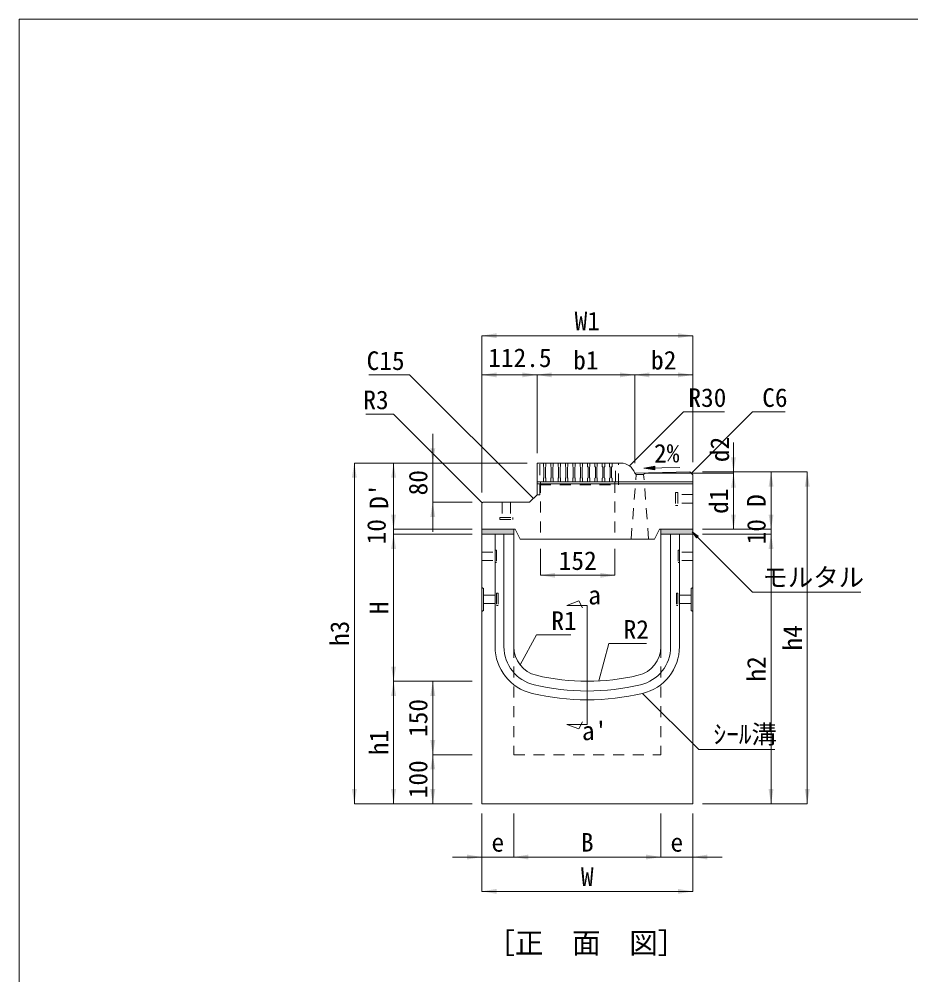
# Model space of a CAD drawing. Units: millimetres at full size. Extents: x -44570 to -19804, y 69050 to 91573.
# Drawn here: x -41178 to -39360, y 86166 to 88116 of the extents above; entities that cross this region are included whole.
import ezdxf
from ezdxf.enums import TextEntityAlignment as Align

# ---------------------------------------------------------------- set-up
doc = ezdxf.new("R2010")
doc.units = ezdxf.units.MM
doc.header["$LTSCALE"] = 30
doc.linetypes.add('USER1', pattern=[1.35, 0.75, -0.6])
for name, color, linetype, lineweight in [('0_2', 7, 'Continuous', 20), ('側溝・本体', 7, 'Continuous', 20), ('寸法引出', 7, 'Continuous', 9), ('寸法線', 7, 'Continuous', 9), ('本体', 2, 'Continuous', 9), ('枠', 5, 'Continuous', 5), ('ｲﾝｻｰﾄ', 3, 'USER1', 5), ('ｸﾞﾚｰﾁﾝｸﾞ', 7, 'Continuous', 5), ('ﾊｯﾁﾝｸﾞ', 7, 'Continuous', 5)]:
    doc.layers.add(name, color=color, linetype=linetype, lineweight=lineweight)
doc.styles.add('ＭＳ ゴシック', font='')
doc.styles.get('ＭＳ ゴシック').set_extended_font_data('MS Gothic')

# ---------------------------------------------------------------- blocks, each defined once
blk = doc.blocks.new('filled_arrow')
at = {"color": 0, "linetype": 'Continuous', "lineweight": -2}
blk.add_solid([(7.5, 1.25), (0, 0), (7.5, -1.25)], dxfattribs=at)

msp = doc.modelspace()

# ---------------------------------------------------------------- hatches: boundary and pattern name
at = {"layer": '寸法引出'}
msp.add_hatch(color=256, dxfattribs=at).paths.add_polyline_path([(-39882.22, 87204.03), (-39882.09, 87196.53), (-39904.65, 87199.89)])
at = {"layer": '寸法線'}
msp.add_hatch(color=256, dxfattribs=at).paths.add_polyline_path([(-39797.03, 87057.71), (-39805.87, 87070.08), (-39793.5, 87061.24)])
at = {"layer": 'ﾊｯﾁﾝｸﾞ'}
for points in [[(-40234.68, 87075.08), (-40234.68, 87065.08), (-40169.68, 87065.08), (-40169.68, 87075.08)], [(-39869.68, 87075.08), (-39869.68, 87065.08), (-39804.68, 87065.08), (-39804.68, 87075.08)]]:
    msp.add_hatch(color=8, dxfattribs=at).paths.add_polyline_path(points)

# ---------------------------------------------------------------- linework, layer by layer
at = {"layer": '0_2', "lineweight": 9}
msp.add_line((-39804.68, 87192.08), (-39804.88, 87192.08), dxfattribs=at)
for points in [[(-40156.74, 86798.4), (-40122.9, 86859.74), (-40053.5, 86859.74)], [(-39995.96, 86765.71), (-39975.58, 86841.78), (-39898.88, 86841.78)]]:
    msp.add_lwpolyline(points, dxfattribs=at)
at = {"layer": '側溝・本体', "color": 4, "lineweight": 5}
for p, q in [((-40207.68, 86835.61), (-40207.68, 87065.08)), ((-40189.68, 86835.61), (-40189.68, 87065.08)), ((-39849.68, 86835.61), (-39849.68, 87065.08)), ((-39831.68, 86835.61), (-39831.68, 87065.08)), ((-40234.68, 86956.58), (-40231.48, 86954.58)), ((-40231.48, 86954.58), (-40231.48, 86909.58)), ((-39804.68, 86956.58), (-39807.88, 86954.58)), ((-39807.88, 86954.58), (-39807.88, 86909.58)), ((-40234.68, 86907.58), (-40231.48, 86909.58)), ((-39804.68, 86907.58), (-39807.88, 86909.58))]:
    msp.add_line(p, q, dxfattribs=at)
for centre, radius, start, end in [((-40109.68, 86835.61), 98, 180, 256.65785), ((-40109.68, 86835.61), 80, 179.99999, 256.65764), ((-39929.68, 86835.61), 80, 283.34237, 0), ((-39929.68, 86835.61), 98, 283.34237, 0), ((-40019.68, 87215.08), 470, 256.65777, 283.34225), ((-40019.68, 87215.08), 488, 256.65777, 283.34225)]:
    msp.add_arc(centre, radius, start, end, dxfattribs=at)
at = {"layer": '寸法引出'}
for p, q in [((-39904.65, 87199.89), (-39830.64, 87201.17)), ((-40061.32, 86919.74), (-40036.56, 86928.94)), ((-40019.68, 86919.74), (-40061.32, 86919.74)), ((-40036.56, 86928.94), (-40029.4, 86914.62)), ((-40019.68, 86919.74), (-40019.68, 86677.05)), ((-40036.56, 86667.85), (-40029.4, 86682.17)), ((-40019.68, 86677.05), (-40061.32, 86677.05)), ((-40061.32, 86677.05), (-40036.56, 86667.85))]:
    msp.add_line(p, q, dxfattribs=at)
for points in [[(-40129.68, 87137.58), (-40382.18, 87390.08), (-40465.07, 87390.08)], [(-39807.68, 87189.02), (-39682.94, 87314.72), (-39615.83, 87314.72)]]:
    msp.add_lwpolyline(points, dxfattribs=at)
at = {"layer": '寸法引出', "lineweight": 13}
msp.add_lwpolyline([(-39882.22, 87204.03), (-39882.09, 87196.53), (-39904.65, 87199.89)], close=True, dxfattribs=at)
at = {"layer": '寸法線'}
for p, q in [((-40234.68, 87470.08), (-39804.68, 87470.08)), ((-40234.68, 87150.08), (-40234.68, 87470.08)), ((-39804.68, 87212.08), (-39804.68, 87470.08)), ((-40234.68, 87390.08), (-40122.18, 87390.08)), ((-40234.68, 87150.08), (-40234.68, 87390.08)), ((-40122.18, 87390.08), (-39922.92, 87390.08)), ((-40122.18, 87230.08), (-40122.18, 87390.08)), ((-40122.18, 87230.08), (-40122.18, 87390.08)), ((-39922.92, 87209.72), (-39922.92, 87390.08)), ((-39922.92, 87390.08), (-39804.68, 87390.08)), ((-39922.92, 87209.72), (-39922.92, 87390.08)), ((-39804.68, 87212.08), (-39804.68, 87390.08)), ((-40334.68, 87070.08), (-40334.68, 87270.08)), ((-39721.56, 87252.08), (-39721.56, 87129.72)), ((-40494.68, 87210.08), (-40494.68, 86515.08)), ((-40142.18, 87210.08), (-40494.68, 87210.08)), ((-40414.68, 87210.08), (-40414.68, 87075.08)), ((-40142.18, 87210.08), (-40414.68, 87210.08)), ((-40142.18, 87210.08), (-40334.68, 87210.08)), ((-39902.92, 87189.72), (-39721.56, 87189.72)), ((-39902.92, 87189.72), (-39721.56, 87189.72)), ((-39784.68, 87192.08), (-39571.13, 87192.08)), ((-39784.68, 87192.08), (-39644.96, 87192.08)), ((-39784.68, 87192.08), (-39721.56, 87192.08)), ((-39721.56, 87189.72), (-39721.56, 87075.08)), ((-39644.96, 87192.08), (-39644.96, 87075.08)), ((-39571.13, 87192.08), (-39571.13, 86515.08)), ((-40414.68, 87005.08), (-40414.68, 87135.08)), ((-40254.68, 87130.08), (-40334.68, 87130.08)), ((-39644.96, 87005.08), (-39644.96, 87135.08)), ((-40254.68, 87075.08), (-40414.68, 87075.08)), ((-40254.68, 87075.08), (-40414.68, 87075.08)), ((-39784.68, 87075.08), (-39644.96, 87075.08)), ((-39784.68, 87075.08), (-39721.56, 87075.08)), ((-39784.68, 87075.08), (-39644.96, 87075.08)), ((-40414.68, 87065.08), (-40414.68, 86765.08)), ((-40254.68, 87065.08), (-40414.68, 87065.08)), ((-40254.68, 87065.08), (-40414.68, 87065.08)), ((-39784.68, 87065.08), (-39644.96, 87065.08)), ((-39784.68, 87065.08), (-39644.96, 87065.08)), ((-39644.96, 87065.08), (-39644.96, 86515.08)), ((-40115.18, 87035.08), (-40115.18, 86981.17)), ((-39963.18, 87035.08), (-39963.18, 86981.17)), ((-40115.18, 86981.17), (-39963.18, 86981.17)), ((-40254.68, 86765.08), (-40414.68, 86765.08)), ((-40414.68, 86765.08), (-40414.68, 86515.08)), ((-40254.68, 86765.08), (-40414.68, 86765.08)), ((-40334.68, 86615.08), (-40334.68, 86765.08)), ((-40254.68, 86765.08), (-40334.68, 86765.08)), ((-40254.68, 86615.08), (-40334.68, 86615.08)), ((-40334.68, 86515.08), (-40334.68, 86615.08)), ((-40254.68, 86615.08), (-40334.68, 86615.08)), ((-40254.68, 86515.08), (-40494.68, 86515.08)), ((-40254.68, 86515.08), (-40414.68, 86515.08)), ((-40254.68, 86515.08), (-40334.68, 86515.08)), ((-39784.68, 86515.08), (-39571.13, 86515.08)), ((-39784.68, 86515.08), (-39644.96, 86515.08)), ((-40234.68, 86495.08), (-40234.68, 86336.33)), ((-40234.68, 86495.08), (-40234.68, 86406.36)), ((-40169.68, 86495.08), (-40169.68, 86406.36)), ((-40169.68, 86495.08), (-40169.68, 86406.36)), ((-39869.68, 86495.08), (-39869.68, 86406.36)), ((-39869.68, 86495.08), (-39869.68, 86406.36)), ((-39804.68, 86495.08), (-39804.68, 86336.33)), ((-39804.68, 86495.08), (-39804.68, 86406.36)), ((-40294.68, 86406.36), (-40109.68, 86406.36)), ((-40169.68, 86406.36), (-39869.68, 86406.36)), ((-39929.68, 86406.36), (-39744.68, 86406.36)), ((-40234.68, 86336.33), (-39804.68, 86336.33))]:
    msp.add_line(p, q, dxfattribs=at)
for points in [[(-40233.8, 87129.2), (-40414.68, 87310.08), (-40471.18, 87310.08)], [(-39933.85, 87204.46), (-39823.6, 87314.72), (-39740.1, 87314.72)], [(-39805.87, 87070.08), (-39682.5, 86946.71), (-39461.69, 86946.71)], [(-39907.06, 86740.25), (-39792.53, 86625.72), (-39637.25, 86625.72)]]:
    msp.add_lwpolyline(points, dxfattribs=at)
at = {"layer": '寸法線', "lineweight": 13}
msp.add_lwpolyline([(-39797.03, 87057.71), (-39805.87, 87070.08), (-39793.5, 87061.24)], close=True, dxfattribs=at)
at = {"layer": '本体', "lineweight": 20}
for p, q in [((-40122.18, 87210.08), (-40116.18, 87210.08)), ((-39951.33, 87210.08), (-40122.18, 87210.08)), ((-40122.18, 87145.08), (-40122.18, 87210.08)), ((-39810.68, 87191.96), (-39922.92, 87189.72)), ((-39810.68, 87191.96), (-39804.68, 87186.08)), ((-39804.68, 87075.08), (-39804.68, 87186.08)), ((-40234.68, 87127.08), (-40234.68, 87075.08)), ((-40137.18, 87130.08), (-40231.68, 87130.08)), ((-40122.18, 87145.08), (-40137.18, 87130.08)), ((-40166.64, 87075.08), (-40234.68, 87075.08)), ((-40166.64, 87075.08), (-40156.64, 87055.08)), ((-39872.7, 87075.08), (-39882.7, 87055.08)), ((-39804.68, 87075.08), (-39872.7, 87075.08)), ((-40169.68, 87065.08), (-40234.68, 87065.08)), ((-40234.68, 87065.08), (-40234.68, 86515.08)), ((-40169.68, 86835.61), (-40169.68, 87065.08)), ((-39882.7, 87055.08), (-40156.64, 87055.08)), ((-39869.68, 86835.61), (-39869.68, 87065.08)), ((-39804.68, 87065.08), (-39869.68, 87065.08)), ((-39804.68, 86515.08), (-39804.68, 87065.08)), ((-40234.68, 86515.08), (-39804.68, 86515.08)), ((-40234.68, 86515.08), (-39804.68, 86515.08))]:
    msp.add_line(p, q, dxfattribs=at)
at = {"layer": '本体', "linetype": 'USER1'}
for p, q in [((-39930.22, 87055.08), (-39920.1, 87186.66)), ((-39922.92, 87189.72), (-39920.1, 87186.66)), ((-39920.1, 87186.66), (-39904.74, 87186.66)), ((-39901.92, 87189.72), (-39904.74, 87186.66)), ((-39894.61, 87055.08), (-39904.74, 87186.66)), ((-40115.18, 87172.08), (-40115.18, 87055.08)), ((-39963.18, 87172.08), (-39963.18, 87055.08)), ((-40169.68, 86835.61), (-40169.68, 86615.08)), ((-39869.68, 86835.61), (-39869.68, 86615.08)), ((-40169.68, 86615.08), (-39869.68, 86615.08))]:
    msp.add_line(p, q, dxfattribs=at)
at = {"layer": '本体', "color": 4, "lineweight": 5}
for p, q in [((-40122.18, 87172.08), (-39804.68, 87172.08)), ((-40122.18, 87168.08), (-39804.68, 87168.08))]:
    msp.add_line(p, q, dxfattribs=at)
at = {"layer": '本体'}
for p, q in [((-40234.68, 87065.08), (-40234.68, 87075.08)), ((-40169.68, 87065.08), (-40169.68, 87075.08)), ((-39869.68, 87065.08), (-39869.68, 87075.08)), ((-39804.68, 87065.08), (-39804.68, 87075.08))]:
    msp.add_line(p, q, dxfattribs=at)
at = {"layer": '本体', "lineweight": 20}
for centre, radius, start, end in [((-39951.33, 87180.08), 30, 18.7325, 90), ((-40231.68, 87127.08), 3, 90, 180), ((-40109.68, 86835.61), 60, 180, 256.65785), ((-39929.68, 86835.61), 60, 283.34237, 0), ((-40019.68, 87215.08), 450, 256.65777, 283.34225)]:
    msp.add_arc(centre, radius, start, end, dxfattribs=at)
at = {"layer": '枠', "lineweight": 20}
for p, q in [((-41178.22, 88115.96), (-35578.22, 88115.96)), ((-41178.22, 84255.96), (-41178.22, 88115.96))]:
    msp.add_line(p, q, dxfattribs=at)
at = {"layer": 'ｲﾝｻｰﾄ'}
for p, q in [((-39835.3, 87150.2), (-39839.68, 87150.2)), ((-39839.68, 87150.2), (-39839.68, 87123.95)), ((-39835.3, 87150.2), (-39835.3, 87123.95)), ((-40193.43, 87130.08), (-40193.43, 87099.46)), ((-40175.93, 87130.08), (-40175.93, 87099.46)), ((-39804.68, 87145.83), (-39835.3, 87145.83)), ((-39804.68, 87128.33), (-39835.3, 87128.33)), ((-39835.3, 87123.95), (-39839.68, 87123.95)), ((-40197.8, 87099.46), (-40197.8, 87095.08)), ((-40197.8, 87099.46), (-40171.55, 87099.46)), ((-40197.8, 87095.08), (-40171.55, 87095.08)), ((-40171.55, 87099.46), (-40171.55, 87095.08)), ((-40207.68, 87032.58), (-40207.68, 87007.58)), ((-40207.68, 87032.58), (-40204.68, 87032.58)), ((-40204.68, 87032.58), (-40204.68, 87007.58)), ((-39831.68, 87032.58), (-39834.68, 87032.58)), ((-39834.68, 87032.58), (-39834.68, 87007.58)), ((-39831.68, 87032.58), (-39831.68, 87007.58)), ((-40234.68, 87028.58), (-40207.68, 87028.58)), ((-40234.68, 87011.58), (-40207.68, 87011.58)), ((-39804.68, 87028.58), (-39831.68, 87028.58)), ((-39804.68, 87011.58), (-39831.68, 87011.58)), ((-40207.68, 87007.58), (-40204.68, 87007.58)), ((-39831.68, 87007.58), (-39834.68, 87007.58)), ((-40231.48, 86940.58), (-40204.48, 86940.58)), ((-40204.48, 86944.58), (-40201.48, 86944.58)), ((-40204.48, 86944.58), (-40204.48, 86919.58)), ((-40201.48, 86944.58), (-40201.48, 86919.58)), ((-39837.88, 86944.58), (-39837.88, 86919.58)), ((-39834.88, 86944.58), (-39837.88, 86944.58)), ((-39834.88, 86944.58), (-39834.88, 86919.58)), ((-39807.88, 86940.58), (-39834.88, 86940.58)), ((-40231.48, 86923.58), (-40204.48, 86923.58)), ((-40204.48, 86919.58), (-40201.48, 86919.58)), ((-39834.88, 86919.58), (-39837.88, 86919.58)), ((-39807.88, 86923.58), (-39834.88, 86923.58))]:
    msp.add_line(p, q, dxfattribs=at)
at = {"layer": 'ｸﾞﾚｰﾁﾝｸﾞ', "linetype": 'USER1', "lineweight": 9}
for p, q in [((-40116.18, 87145.08), (-40116.18, 87210.08)), ((-40109.18, 87203.08), (-40109.18, 87210.08)), ((-40109.18, 87210.08), (-40104.18, 87210.08)), ((-40104.18, 87203.08), (-40104.18, 87210.08)), ((-40094.18, 87203.08), (-40094.18, 87210.08)), ((-40094.18, 87210.08), (-40089.18, 87210.08)), ((-40089.18, 87203.08), (-40089.18, 87210.08)), ((-40079.18, 87203.08), (-40079.18, 87210.08)), ((-40079.18, 87210.08), (-40074.18, 87210.08)), ((-40074.18, 87203.08), (-40074.18, 87210.08)), ((-40064.18, 87203.08), (-40064.18, 87210.08)), ((-40064.18, 87210.08), (-40059.18, 87210.08)), ((-40059.18, 87203.08), (-40059.18, 87210.08)), ((-40049.18, 87203.08), (-40049.18, 87210.08)), ((-40049.18, 87210.08), (-40044.18, 87210.08)), ((-40044.18, 87203.08), (-40044.18, 87210.08)), ((-40034.18, 87203.08), (-40034.18, 87210.08)), ((-40034.18, 87210.08), (-40029.18, 87210.08)), ((-40029.18, 87203.08), (-40029.18, 87210.08)), ((-40019.18, 87203.08), (-40019.18, 87210.08)), ((-40019.18, 87210.08), (-40014.18, 87210.08)), ((-40014.18, 87203.08), (-40014.18, 87210.08)), ((-40004.18, 87203.08), (-40004.18, 87210.08)), ((-40004.18, 87210.08), (-39999.18, 87210.08)), ((-39999.18, 87203.08), (-39999.18, 87210.08)), ((-39989.18, 87203.08), (-39989.18, 87210.08)), ((-39989.18, 87210.08), (-39984.18, 87210.08)), ((-39984.18, 87203.08), (-39984.18, 87210.08)), ((-39974.18, 87203.08), (-39974.18, 87210.08)), ((-39974.18, 87210.08), (-39969.18, 87210.08)), ((-39969.18, 87203.08), (-39969.18, 87210.08)), ((-39962.18, 87172.08), (-39962.18, 87210.08)), ((-39962.18, 87210.08), (-39956.18, 87210.08)), ((-39956.18, 87166.08), (-39956.18, 87210.08)), ((-40109.18, 87203.08), (-40108.18, 87202.08)), ((-40108.18, 87180.08), (-40108.18, 87202.08)), ((-40104.18, 87203.08), (-40105.18, 87202.08)), ((-40105.18, 87180.08), (-40105.18, 87202.08)), ((-40094.18, 87203.08), (-40093.18, 87202.08)), ((-40093.18, 87180.08), (-40093.18, 87202.08)), ((-40089.18, 87203.08), (-40090.18, 87202.08)), ((-40090.18, 87180.08), (-40090.18, 87202.08)), ((-40079.18, 87203.08), (-40078.18, 87202.08)), ((-40078.18, 87180.08), (-40078.18, 87202.08)), ((-40074.18, 87203.08), (-40075.18, 87202.08)), ((-40075.18, 87180.08), (-40075.18, 87202.08)), ((-40064.18, 87203.08), (-40063.18, 87202.08)), ((-40063.18, 87180.08), (-40063.18, 87202.08)), ((-40059.18, 87203.08), (-40060.18, 87202.08)), ((-40060.18, 87180.08), (-40060.18, 87202.08)), ((-40049.18, 87203.08), (-40048.18, 87202.08)), ((-40048.18, 87180.08), (-40048.18, 87202.08)), ((-40044.18, 87203.08), (-40045.18, 87202.08)), ((-40045.18, 87180.08), (-40045.18, 87202.08)), ((-40034.18, 87203.08), (-40033.18, 87202.08)), ((-40033.18, 87180.08), (-40033.18, 87202.08)), ((-40029.18, 87203.08), (-40030.18, 87202.08)), ((-40030.18, 87180.08), (-40030.18, 87202.08)), ((-40019.18, 87203.08), (-40018.18, 87202.08)), ((-40018.18, 87180.08), (-40018.18, 87202.08)), ((-40014.18, 87203.08), (-40015.18, 87202.08)), ((-40015.18, 87180.08), (-40015.18, 87202.08)), ((-40004.18, 87203.08), (-40003.18, 87202.08)), ((-40003.18, 87180.08), (-40003.18, 87202.08)), ((-39999.18, 87203.08), (-40000.18, 87202.08)), ((-40000.18, 87180.08), (-40000.18, 87202.08)), ((-39989.18, 87203.08), (-39988.18, 87202.08)), ((-39988.18, 87180.08), (-39988.18, 87202.08)), ((-39984.18, 87203.08), (-39985.18, 87202.08)), ((-39985.18, 87180.08), (-39985.18, 87202.08)), ((-39974.18, 87203.08), (-39973.18, 87202.08)), ((-39973.18, 87180.08), (-39973.18, 87202.08)), ((-39969.18, 87203.08), (-39970.18, 87202.08)), ((-39970.18, 87180.08), (-39970.18, 87202.08)), ((-40116.18, 87172.08), (-39958.18, 87172.08)), ((-40116.18, 87166.08), (-39956.18, 87166.08)), ((-40109.18, 87179.08), (-40108.18, 87180.08)), ((-40109.18, 87172.08), (-40109.18, 87179.08)), ((-40104.18, 87179.08), (-40105.18, 87180.08)), ((-40104.18, 87172.08), (-40104.18, 87179.08)), ((-40094.18, 87179.08), (-40093.18, 87180.08)), ((-40094.18, 87172.08), (-40094.18, 87179.08)), ((-40089.18, 87179.08), (-40090.18, 87180.08)), ((-40089.18, 87172.08), (-40089.18, 87179.08)), ((-40079.18, 87179.08), (-40078.18, 87180.08)), ((-40079.18, 87172.08), (-40079.18, 87179.08)), ((-40074.18, 87179.08), (-40075.18, 87180.08)), ((-40074.18, 87172.08), (-40074.18, 87179.08)), ((-40064.18, 87179.08), (-40063.18, 87180.08)), ((-40064.18, 87172.08), (-40064.18, 87179.08)), ((-40059.18, 87179.08), (-40060.18, 87180.08)), ((-40059.18, 87172.08), (-40059.18, 87179.08)), ((-40049.18, 87179.08), (-40048.18, 87180.08)), ((-40049.18, 87172.08), (-40049.18, 87179.08)), ((-40044.18, 87179.08), (-40045.18, 87180.08)), ((-40044.18, 87172.08), (-40044.18, 87179.08)), ((-40034.18, 87179.08), (-40033.18, 87180.08)), ((-40034.18, 87172.08), (-40034.18, 87179.08)), ((-40029.18, 87179.08), (-40030.18, 87180.08)), ((-40029.18, 87172.08), (-40029.18, 87179.08)), ((-40019.18, 87179.08), (-40018.18, 87180.08)), ((-40019.18, 87172.08), (-40019.18, 87179.08)), ((-40014.18, 87179.08), (-40015.18, 87180.08)), ((-40014.18, 87172.08), (-40014.18, 87179.08)), ((-40004.18, 87179.08), (-40003.18, 87180.08)), ((-40004.18, 87172.08), (-40004.18, 87179.08)), ((-39999.18, 87179.08), (-40000.18, 87180.08)), ((-39999.18, 87172.08), (-39999.18, 87179.08)), ((-39989.18, 87179.08), (-39988.18, 87180.08)), ((-39989.18, 87172.08), (-39989.18, 87179.08)), ((-39984.18, 87179.08), (-39985.18, 87180.08)), ((-39984.18, 87172.08), (-39984.18, 87179.08)), ((-39974.18, 87179.08), (-39973.18, 87180.08)), ((-39974.18, 87172.08), (-39974.18, 87179.08)), ((-39969.18, 87179.08), (-39970.18, 87180.08)), ((-39969.18, 87172.08), (-39969.18, 87179.08)), ((-40116.18, 87145.08), (-40122.18, 87145.08))]:
    msp.add_line(p, q, dxfattribs=at)

# ---------------------------------------------------------------- block references
at = {"layer": '0_2', "lineweight": 9, "xscale": 0.2, "yscale": 0.2}
for p, rotation in [((-40156.74, 86798.4), 61.1), ((-39995.96, 86765.71), 75)]:
    msp.add_blockref('filled_arrow', p, dxfattribs=dict(at, rotation=rotation))
at = {"layer": '寸法引出', "xscale": 0.2, "yscale": 0.2}
for p, rotation in [((-39807.68, 87189.02), 45.2), ((-40129.68, 87137.58), 135)]:
    msp.add_blockref('filled_arrow', p, dxfattribs=dict(at, rotation=rotation))
at = {"layer": '寸法線', "xscale": 4, "yscale": 4}
for p in [(-40234.68, 87470.08), (-40234.68, 87390.08), (-40122.18, 87390.08), (-39922.92, 87390.08), (-40115.18, 86981.17), (-40169.68, 86406.36), (-40169.68, 86406.36), (-39804.68, 86406.36), (-40234.68, 86336.33)]:
    msp.add_blockref('filled_arrow', p, dxfattribs=at)
at = {"layer": '寸法線'}
for p, xscale, yscale, rotation in [((-39804.68, 87470.08), 4, 4, 180), ((-40122.18, 87390.08), 4, 4, 180), ((-39922.92, 87390.08), 4, 4, 180), ((-39804.68, 87390.08), 4, 4, 180), ((-40334.68, 87210.08), 4, 4, 90), ((-40494.68, 87210.08), 4, 4, 270), ((-40414.68, 87210.08), 4, 4, 270), ((-39933.85, 87204.46), 0.2, 0.2, 45), ((-39721.56, 87192.08), 4, 4, 90), ((-39721.56, 87189.72), 4, 4, 270), ((-39721.56, 87189.72), 4, 4, 270), ((-39644.96, 87192.08), 4, 4, 270), ((-39571.13, 87192.08), 4, 4, 270), ((-40334.68, 87130.08), 4, 4, 270), ((-40233.8, 87129.2), 0.2, 0.2, 135), ((-40414.68, 87075.08), 4, 4, 90), ((-40414.68, 87075.08), 4, 4, 90), ((-39721.56, 87075.08), 4, 4, 90), ((-39644.96, 87075.08), 4, 4, 90), ((-39644.96, 87075.08), 4, 4, 90), ((-39805.87, 87070.08), 0.2, 0.2, 315), ((-40414.68, 87065.08), 4, 4, 270), ((-40414.68, 87065.08), 4, 4, 270), ((-39644.96, 87065.08), 4, 4, 270), ((-39644.96, 87065.08), 4, 4, 270), ((-39963.18, 86981.17), 4, 4, 180), ((-40414.68, 86765.08), 4, 4, 90), ((-40414.68, 86765.08), 4, 4, 270), ((-40334.68, 86765.08), 4, 4, 270), ((-39907.06, 86740.25), 0.2, 0.2, 315), ((-40334.68, 86615.08), 4, 4, 90), ((-40334.68, 86615.08), 4, 4, 270), ((-40494.68, 86515.08), 4, 4, 90), ((-40414.68, 86515.08), 4, 4, 90), ((-40334.68, 86515.08), 4, 4, 90), ((-39644.96, 86515.08), 4, 4, 90), ((-39571.13, 86515.08), 4, 4, 90), ((-40234.68, 86406.36), 4, 4, 180), ((-39869.68, 86406.36), 4, 4, 180), ((-39869.68, 86406.36), 4, 4, 180), ((-39804.68, 86336.33), 4, 4, 180)]:
    msp.add_blockref('filled_arrow', p, dxfattribs=dict(at, xscale=xscale, yscale=yscale, rotation=rotation))

# ---------------------------------------------------------------- texts
at = {"layer": '0_2', "style": 'ＭＳ ゴシック'}
for s, p in [('R1', (-40092.9, 86907.74)), ('R2', (-39945.58, 86889.78))]:
    msp.add_text(s, height=37.98, dxfattribs=at).set_placement(p, align=Align.TOP_LEFT)
msp.add_text('［正\u3000面\u3000図］', height=42.72, dxfattribs=at).set_placement((-40225.44, 86196.74), align=Align.BOTTOM_LEFT)
at = {"layer": '寸法引出', "style": 'ＭＳ ゴシック'}
msp.add_text('C15', height=37.98, dxfattribs=at).set_placement((-40392.18, 87438.08), align=Align.TOP_RIGHT)
msp.add_text('C6', height=37.98, dxfattribs=at).set_placement((-39662.94, 87362.72), align=Align.TOP_LEFT)
at = {"layer": '寸法線', "style": 'ＭＳ ゴシック'}
for s, p in [('W1', (-40019.68, 87500.08)), ('112.5', (-40157.12, 87425.08)), ('b1', (-40022.55, 87420.08)), ('b2', (-39863.8, 87420.08)), ('152', (-40039.18, 87011.17)), ('a', (-40004.76, 86940.84)), ("a'", (-40004.76, 86663.95)), ('e', (-40202.18, 86436.36)), ('B', (-40019.68, 86436.36)), ('e', (-39837.18, 86436.36)), ('W', (-40019.68, 86366.33))]:
    msp.add_text(s, height=37.98, dxfattribs=at).set_placement(p, align=Align.MIDDLE_CENTER)
for s, p in [('R30', (-39813.6, 87362.72)), ('モルタル', (-39662.5, 86996.13)), ('ｼｰﾙ溝', (-39762.53, 86675.95))]:
    msp.add_text(s, height=37.98, dxfattribs=at).set_placement(p, align=Align.TOP_LEFT)
msp.add_text('R3', height=37.98, dxfattribs=at).set_placement((-40424.68, 87358.08), align=Align.TOP_RIGHT)
for s, rotation, p in [('2%', 1, (-39857.64, 87230.39)), ('d2', 90, (-39749.68, 87237.93)), ('80', 90, (-40364.68, 87170.08)), ("D'", 90, (-40444.68, 87142.58)), ('d1', 90, (-39751.56, 87132.4)), ('D', 90, (-39674.96, 87133.58)), ('10', 90, (-40449.68, 87070.08)), ('10', 90, (-39674.96, 87070.08)), ('H', 90, (-40444.68, 86915.08)), ('h3', 90, (-40524.68, 86862.58)), ('h4', 90, (-39601.13, 86853.58)), ('h2', 90, (-39674.96, 86790.08)), ('150', 90, (-40364.68, 86690.08)), ('h1', 90, (-40444.68, 86640.08)), ('100', 90, (-40364.68, 86565.08))]:
    msp.add_text(s, height=37.98, rotation=rotation, dxfattribs=at).set_placement(p, align=Align.MIDDLE_CENTER)

doc.saveas('drawing.dxf')
